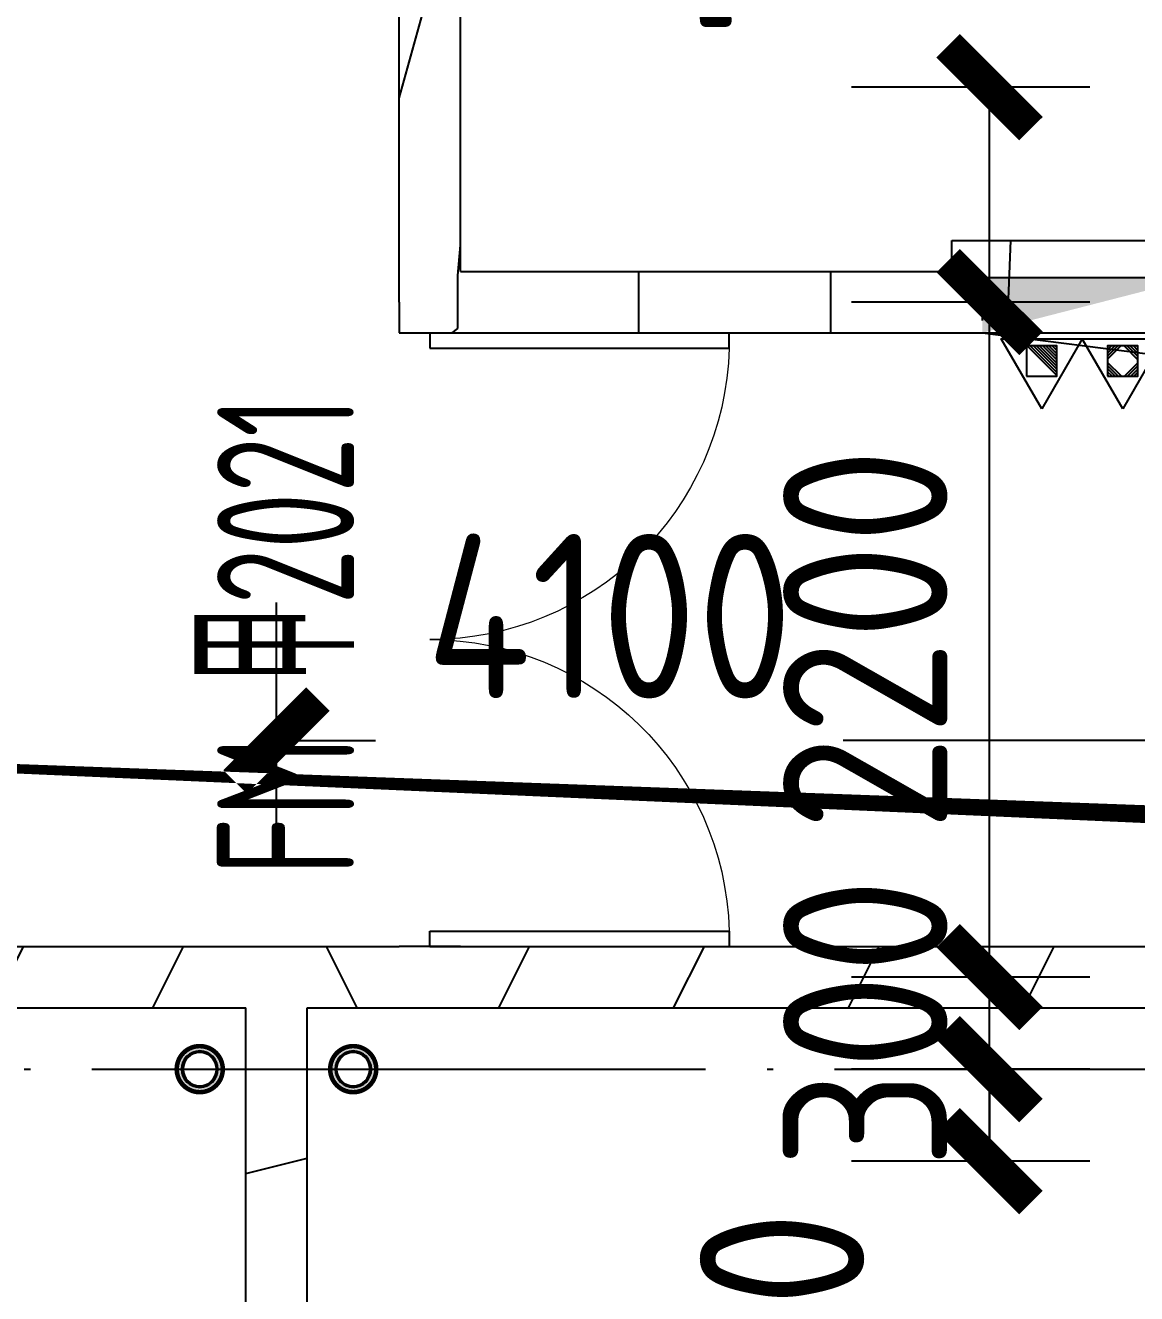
# Model space of a CAD drawing. Header units: inches. Extents: x 0 to 1813292486, y 0 to 3473589894.
# Drawn here: x 600476468 to 600480088, y 3473219786 to 3473223920 of the extents above; entities that cross this region are included whole.
import ezdxf
from ezdxf.enums import TextEntityAlignment as Align

# ---------------------------------------------------------------- set-up
doc = ezdxf.new("R2010")
doc.units = ezdxf.units.IN
doc.header["$LTSCALE"] = 1000
doc.header["$MEASUREMENT"] = 0
for name, pattern in [('AX-MALL-GIRD-200$0$DOTE', [2.4200000000000004, 2, -0.2, 0.02, -0.2]), ('AX-MALL-WALL-P02-QT$0$DOTE', [2.4200000000000004, 2, -0.2, 0.02, -0.2]), ('PX-MALL-P02-LG$0$CONTINOUS', [0])]:
    doc.linetypes.add(name, pattern=pattern)
for name, color, linetype in [('A-Anno-Note', 241, 'Continuous'), ('AX-MALL-DIM-P02$0$A-Anno-Dims', 3, 'Continuous'), ('AX-MALL-DIM-P02$0$A-Detl-Thin', 131, 'Continuous'), ('AX-MALL-GIRD-200$0$A-Grid', 222, 'AX-MALL-GIRD-200$0$DOTE'), ('AX-MALL-P02-200$0$A-Anno-Note', 241, 'Continuous'), ('AX-MALL-WALL-P02$0$A-Anno-Note', 241, 'Continuous'), ('AX-MALL-WALL-P02-QT$0$_T_S__T_ELEV_A-STRS', 7, 'Continuous'), ('AX-MALL-WALL-P02-QT$0$A-Detl-Patt', 8, 'Continuous'), ('AX-MALL-WALL-P02-QT$0$A-Detl-Thin', 131, 'Continuous'), ('AX-MALL-WALL-P02-QT$0$A-Wall', 2, 'Continuous'), ('AX-MALL-WALL-P02-QT$0$A-Wall-Patt', 13, 'Continuous'), ('AX-MALL-WALL-P02-QT$0$A-Wind', 4, 'Continuous'), ('AX-MALL-WORD-P02$0$A-Wind-Iden', 11, 'Continuous'), ('AX-MALL-ZTKD-P02$0$A-Anno-Note', 241, 'Continuous'), ('PX-MALL-P02-LG$0$P-Exsh', 31, 'Continuous'), ('PX-MALL-P02-LG$0$P-Hydt-Boxx', 221, 'Continuous'), ('PX-MALL-P02-LG$0$P-Pipe-Risr', 7, 'Continuous'), ('PX-MALL-P02-LG$0$P-Pipe-Risr-Arch', 6, 'Continuous'), ('PX-MALL-P02-LG$0$P-Pipe-Risr-W100', 6, 'Continuous'), ('PX-MALL-P02-LG$0$P-Pipe-Risr-W50', 6, 'Continuous'), ('PX-MALL-P02-LG$0$P-Sewr-Pipe', 123, 'PX-MALL-P02-LG$0$CONTINOUS')]:
    doc.layers.add(name, color=color, linetype=linetype)
doc.styles.add('AX-MALL-DIM-P02$0$_TCH_DIM_T3', font='gbenor.shx')
doc.styles.add('AX-MALL-WORD-P02$0$_TCH_WINDOW', font='gbenor.shx', dxfattribs={"bigfont": 'gbcbig.shx'})
doc.styles.add('PX-MALL-P02-LG$0$jzfz', font='gbenor.shx', dxfattribs={"bigfont": 'gbcbig.shx'})
doc.dimstyles.new('AX-MALL-DIM-P02$0$_TCH_ARCH&&180', dxfattribs={"dimtxt": 535.5, "dimasz": 270, "dimexe": 450, "dimexo": 450, "dimgap": 137.25, "dimtad": 1, "dimdec": 0, "dimzin": 0, "dimdsep": 46, "dimtxsty": 'AX-MALL-DIM-P02$0$_TCH_DIM_T3', "dimblk": 'AX-MALL-DIM-P02$0$_ArchTick', "dimcen": 0.09, "dimclrt": 7, "dimazin": 2, "dimtfac": 1, "dimtdec": 0, "dimtix": 1, "dimtmove": 2, "dimatfit": 3, "dimfxl": 500, "dimtolj": 1, "dimtzin": 0, "dimarcsym": 0})
pattern_1 = [(45, (0, 359.0227), (-353.55353201463, 353.55353201463), [])]

# ---------------------------------------------------------------- blocks, each defined once
blk = doc.blocks.new('AX-MALL-WORD-P02')
at = {"layer": 'AX-MALL-WORD-P02$0$A-Wind-Iden', "style": 'AX-MALL-WORD-P02$0$_TCH_WINDOW', "width": 0.7}
for s, height, p in [('2021', 446.25, (600290710.6946086, 3473116945.763718)), ('甲', 506.3829787234042, (600290620.6175165, 3473116703.965069)), ('FM', 446.25, (600290402.5217695, 3473116118.51925))]:
    blk.add_text(s, height=height, rotation=69.56816126929714, dxfattribs=at).set_placement(p)
blk = doc.blocks.new('AX-MALL-GIRD-200')
at = {"layer": 'AX-MALL-GIRD-200$0$A-Grid'}
blk.add_line((600221348.6739725, 3473141169.504273), (600579244.6780716, 3473007842.740992), dxfattribs=at)
blk = doc.blocks.new('AX-MALL-WALL-P02-QT$0$tj')
at = {"layer": 'AX-MALL-WALL-P02-QT$0$A-Detl-Patt'}
h = blk.add_hatch(dxfattribs=at)
h.set_pattern_fill('STEEL', color=256, scale=100.0000000000001, angle=50.43183869082386)
h.set_pattern_definition([(75.00000000004839, (-14278.19445574284, 156289.8254051208), (-153.3407249234246, 41.08752340989569), []), (75.00000000004839, (-14317.88195610046, 156358.5661673546), (-153.3407249234246, 41.08752340989569), [])])
edge = h.paths.add_edge_path()
edge.add_line((88101.273016572, 47666.64152574539), (87883.93542659283, 47459.84604215622))
edge.add_line((87883.93542659283, 47459.84604215622), (91571.54751467705, 43584.64122533798))
edge.add_arc((262949.389629302, 558937.705083496), 543101.4133620498, 251.6057364187558, 260.0288666978238)
edge.add_arc((172180.8466627672, -2862.146247219684), 27099.9982179492, 64.7128659603706, 96.9316049602786, ccw=False)
edge.add_arc((262948.9730309481, 558936.3205539446), 543099.9677998082, 261.6155114784545, 271.7251478115656)
edge.add_line((279298.9759148359, 16082.51663446426), (279298.9759315252, 16382.65274763107))
edge.add_arc((262948.9742454757, 558936.3204835369), 542799.9676941936, 261.62020364125146, 271.7261014454634, ccw=False)
edge.add_arc((172180.8456921196, -2862.14609140989), 27400.00151046549, 64.80631838577902, 96.83815911678944)
edge.add_arc((262949.394896181, 558937.7037490648), 542801.4137571028, 251.6136389015772, 260.02417327084333, ccw=False)
edge.add_line((91737.26096642017, 43845.69257831573), (88101.273016572, 47666.64152574539))
blk.add_lwpolyline([(88103.03003954887, 47737.33037519455), (87813.24658572674, 47461.60306501389), (91543.92713344097, 43541.13421487808, 0.03677856867194786), (168908.9495433569, 23989.2463850975, -0.1416543586965341), (183742.0972260237, 21592.70785188675, 0.04416604653312874), (279348.9759123325, 16034.00206041336), (279348.9759345055, 16434.18465709686, -0.04414427716130016), (183859.0483468771, 21979.79425859451, 0.1405450684183163), (168919.8474783897, 24393.46752309799, -0.03670519880877311), (91764.87840116024, 43889.20268630981), (88103.03007543087, 47737.33033752441)], format="xyb", dxfattribs=at)
blk.add_lwpolyline([(88101.273016572, 47666.64152574539), (87883.93542659283, 47459.84604215622), (91571.54751467705, 43584.64122533798, 0.0367693963449814), (168910.2986617088, 24039.77597379684, -0.1415142461245126), (183756.7420067787, 21641.08926153183, 0.04414024362697595), (279298.9759148359, 16082.51663446426), (279298.9759315252, 16382.65274763107, -0.04412389944666065), (183844.4648458958, 21931.40288829803, 0.1406825130026793), (168918.4574091434, 24342.94360637665, -0.03671436212623864), (91737.26096642017, 43845.69257831573)], format="xyb", close=True, dxfattribs=at)
blk = doc.blocks.new('AX-MALL-WALL-P02-QT$0$$DorLib2D$00000002')
for p, q in [((-0.5, -5.684341886080802e-17), (-0.5000000000000007, 0.4875)), ((-0.4750000000000007, 0.4875), (-0.5000000000000007, 0.4875)), ((-0.475, -2.842170943040401e-17), (-0.4750000000000007, 0.4875)), ((0.475, -2.842170943040401e-17), (0.4750000000000007, 0.4875)), ((0.4750000000000007, 0.4875), (0.5000000000000007, 0.4875)), ((0.5, -5.684341886080802e-17), (0.5000000000000007, 0.4875)), ((-0.5, -5.684341886080802e-17), (-0.475, -2.842170943040401e-17)), ((0.5, -5.684341886080802e-17), (0.475, -2.842170943040401e-17))]:
    blk.add_line(p, q)
at = {"lineweight": 13}
for centre, start, end in [((-0.4875, -4.263256414560601e-17), 0, 88.53071641864632), ((0.4875, -4.263256414560601e-17), 91.4692835813537, 180)]:
    blk.add_arc(centre, 0.4875, start, end, dxfattribs=at)
blk = doc.blocks.new('AX-MALL-WALL-P02-QT')
at = {"layer": 'AX-MALL-WALL-P02-QT$0$A-Wall-Patt'}
h = blk.add_hatch(dxfattribs=at)
h.set_pattern_fill('普通砖', color=256, scale=200, style=0)
h.set_pattern_definition(pattern_1)
h.paths.add_polyline_path([(600291317.7336475, 3473117771.816128), (600291415.115472, 3473117842.252078), (600293788.946503, 3473124214.450559), (600293531.7103044, 3473124096.851497), (600291192.7885679, 3473117818.361856)])
h = blk.add_hatch(dxfattribs=at)
h.set_pattern_fill('普通砖', color=256, scale=200, style=0)
h.set_pattern_definition(pattern_1)
h.paths.add_polyline_path([(600291317.7336475, 3473117771.816128), (600291345.2969025, 3473117654.834449), (600292844.6377215, 3473117096.285542), (600292914.4563379, 3473117283.703154), (600291415.115472, 3473117842.252078)])
h = blk.add_hatch(dxfattribs=at)
h.set_pattern_fill('普通砖', color=256, scale=200, style=0)
h.set_pattern_definition(pattern_1)
h.paths.add_polyline_path([(600291192.7885679, 3473117818.361856), (600291157.8791003, 3473117724.652552), (600291345.2969025, 3473117654.834449), (600291317.7336475, 3473117771.816128)])
h = blk.add_hatch(dxfattribs=at)
h.set_pattern_fill('普通砖', color=256, scale=200, style=0)
h.set_pattern_definition(pattern_1)
h.paths.add_polyline_path([(600292949.3656684, 3473117377.41195), (600292844.6376592, 3473117096.285565), (600293781.7256953, 3473116747.192169), (600293699.0359551, 3473117098.137286)])
h = blk.add_hatch(dxfattribs=at)
h.set_pattern_fill('普通砖', color=256, scale=200, style=0)
h.set_pattern_definition(pattern_1)
h.paths.add_polyline_path([(600288468.5352808, 3473116521.098259), (600288421.9895688, 3473116396.153174), (600289921.3306042, 3473115837.604643), (600290038.3122743, 3473115865.167902), (600290084.8579851, 3473115990.112989), (600288585.5169516, 3473116548.66152)])
h = blk.add_hatch(dxfattribs=at)
h.set_pattern_fill('普通砖', color=256, scale=200, style=0)
h.set_pattern_definition(pattern_1)
h.paths.add_polyline_path([(600290038.3122743, 3473115865.167902), (600290108.7482334, 3473115767.786077), (600290483.5834986, 3473115628.148942), (600290530.1292106, 3473115753.094027), (600290459.6932518, 3473115850.475853), (600290084.8579851, 3473115990.112989)])
h = blk.add_hatch(dxfattribs=at)
h.set_pattern_fill('普通砖', color=256, scale=200, style=0)
h.set_pattern_definition(pattern_1)
h.paths.add_polyline_path([(600287882.4984765, 3473110109.845455), (600288013.4146667, 3473110143.172591), (600290108.7482334, 3473115767.786077), (600290038.3122743, 3473115865.167902), (600289921.3306042, 3473115837.604643), (600287842.167869, 3473110256.399366)])
h = blk.add_hatch(dxfattribs=at)
h.set_pattern_fill('普通砖', color=256, scale=200, style=0)
h.set_pattern_definition(pattern_1)
h.paths.add_polyline_path([(600290647.1108812, 3473115780.657287), (600290459.6932518, 3473115850.475853), (600290530.1292106, 3473115753.094027)])
h = blk.add_hatch(dxfattribs=at)
h.set_pattern_fill('普通砖', color=256, scale=200, style=0)
h.set_pattern_definition(pattern_1)
h.paths.add_polyline_path([(600290530.1292105, 3473115753.094027), (600290483.5834986, 3473115628.148942), (600293763.3994519, 3473114406.321259), (600293880.381122, 3473114433.884519), (600293926.9268328, 3473114558.829605), (600290647.1108812, 3473115780.657287)])
at = {"layer": 'AX-MALL-WALL-P02-QT$0$_T_S__T_ELEV_A-STRS', "linetype": 'AX-MALL-WALL-P02-QT$0$DOTE', "const_width": 150}
blk.add_lwpolyline([(600234247.8536268, 3473153011.494684), (600262405.5662599, 3473142521.920496), (600259473.1864733, 3473134650.380063), (600277652.6965212, 3473127877.979127), (600276745.0551592, 3473125441.549947), (600276745.055159, 3473125441.549947), (600276046.8694955, 3473123567.373652), (600279607.804453, 3473122240.820894), (600279607.8044529, 3473122240.820893), (600286917.0919989, 3473119517.896807), (600286114.1784856, 3473117362.594068), (600305090.2134603, 3473110293.464231), (600303222.5668081, 3473105280.042639), (600316013.8200127, 3473100514.925489), (600314879.2683095, 3473097469.389009), (600322235.4102613, 3473094729.010282), (600324225.2394023, 3473100070.412719), (600344138.3625215, 3473092652.190045), (600342323.0797966, 3473087779.331682), (600442122.9674294, 3473050600.945104)], dxfattribs=at)
at = {"layer": 'AX-MALL-WALL-P02-QT$0$A-Wall'}
for p, q in [((600291415.115472, 3473117842.252078), (600293788.946503, 3473124214.450559)), ((600291192.7885679, 3473117818.361856), (600293531.7103044, 3473124096.851497)), ((600291415.115472, 3473117842.252078), (600292914.4563379, 3473117283.703154)), ((600291192.7885679, 3473117818.361856), (600291157.8791003, 3473117724.652552)), ((600291157.8791003, 3473117724.652552), (600291345.2967286, 3473117654.833982)), ((600291345.2969025, 3473117654.834449), (600292844.6377215, 3473117096.285542)), ((600292914.4563379, 3473117283.703154), (600292949.3656684, 3473117377.41195)), ((600292949.3656684, 3473117377.41195), (600293699.0359551, 3473117098.137286)), ((600292844.6376592, 3473117096.285565), (600293781.7256953, 3473116747.192169)), ((600288585.5169516, 3473116548.66152), (600290084.8579851, 3473115990.112989)), ((600288421.9895688, 3473116396.153174), (600289921.3306042, 3473115837.604643)), ((600290084.8579851, 3473115990.112989), (600290459.6932518, 3473115850.475853)), ((600290647.1108812, 3473115780.657287), (600290459.6932518, 3473115850.475853)), ((600287842.167869, 3473110256.399366), (600289921.3306042, 3473115837.604643)), ((600288013.4146667, 3473110143.172591), (600290108.7482334, 3473115767.786077)), ((600290108.7482334, 3473115767.786077), (600290483.5834986, 3473115628.148942)), ((600290647.1108812, 3473115780.657287), (600293926.9268328, 3473114558.829605)), ((600290483.5834986, 3473115628.148942), (600293763.3994519, 3473114406.321259))]:
    blk.add_line(p, q, dxfattribs=at)
at = {"layer": 'AX-MALL-WALL-P02-QT$0$A-Detl-Thin', "rotation": 339.5681613091762}
blk.add_blockref('AX-MALL-WALL-P02-QT$0$tj', (600144118.6961328, 3473128496.287411), dxfattribs=at)
at = {"layer": 'AX-MALL-WALL-P02-QT$0$A-Wind'}
blk.add_blockref('AX-MALL-GIRD-200', (0, 0), dxfattribs=at)
at = {"layer": 'AX-MALL-WALL-P02-QT$0$A-Wind', "xscale": 2000, "yscale": -2000, "zscale": 200, "rotation": 69.56816038523588}
blk.add_blockref('AX-MALL-WALL-P02-QT$0$$DorLib2D$00000002', (600290902.4950677, 3473116752.655126), dxfattribs=at)
blk = doc.blocks.new('AX-MALL-WALL-P02')
at = {"layer": 'AX-MALL-WALL-P02$0$A-Anno-Note'}
blk.add_blockref('AX-MALL-WORD-P02', (0, 0), dxfattribs=at)
blk.add_blockref('AX-MALL-WALL-P02-QT', (0, 0), dxfattribs=at)
blk = doc.blocks.new('PX-MALL-P02-LG$0$XHS1')
at = {"layer": 'PX-MALL-P02-LG$0$P-Hydt-Boxx', "ltscale": 0.7}
for p, q in [((350.0030006170273, 240), (-332.898939371109, 327.2950124740601)), ((350.0030006170273, 240), (-349.9969996213913, 240)), ((-349.9969997406006, 239.9999995231628), (-349.9969996213913, 60)), ((350.0030003786087, 200), (350.003000497818, 60)), ((350.0030006170273, 60), (-349.996999502182, 60))]:
    blk.add_line(p, q, dxfattribs=at)
blk.add_solid([(350.0030006170273, 240), (350.0030002593994, 60.00000047683716), (-349.9969996213913, 60)], dxfattribs=at)
blk = doc.blocks.new('PX-MALL-P02-LG$0$MHQ')
at = {"layer": 'PX-MALL-P02-LG$0$P-Exsh', "ltscale": 0.7}
h = blk.add_hatch(dxfattribs=at)
h.set_pattern_fill('ANSI31', color=256, scale=25, style=0)
h.set_pattern_definition([(45, (-160019.2306599375, -42228.3236173685), (-28.0633003783411, 28.0633003783411), [])])
h.paths.add_polyline_path([(-75.0000000015425, 185.1731819980414), (75, 185.1731819980414), (75, 35.17318199802685), (-75.0000000015425, 35.17318199802685)])
for points in [[(0, 346.4101615137042), (-200, -1.455191522836685e-11), (200, -1.455191522836685e-11)], [(0, 346.4101615137042), (-200, -1.455191522836685e-11), (200, -1.455191522836685e-11)], [(0, 346.4101615137042), (-200, -1.455191522836685e-11), (200, -1.455191522836685e-11)], [(-75.0000000015425, 185.1731819980414), (75, 185.1731819980414), (75, 35.17318199802685), (-75.0000000015425, 35.17318199802685)]]:
    blk.add_lwpolyline(points, close=True, dxfattribs=at)
blk = doc.blocks.new('PX-MALL-P02-LG$0$20200929200250')
at = {"layer": 'PX-MALL-P02-LG$0$P-Exsh', "ltscale": 0.7, "xscale": 0.6600000001490116, "yscale": 0.6600000001490116, "zscale": 0.6600000001490116}
for p in [(-132.0000001192093, 40), (131.9999997615814, 40)]:
    blk.add_blockref('PX-MALL-P02-LG$0$MHQ', p, dxfattribs=at)
blk = doc.blocks.new('PX-MALL-P02-LG$0$20211220143732')
at = {"layer": 'PX-MALL-P02-LG$0$P-Exsh'}
blk.add_blockref('PX-MALL-P02-LG$0$20200929200250', (-374.9999999407155, 219.6219584928522), dxfattribs=at)
at = {"layer": 'PX-MALL-P02-LG$0$P-Hydt-Boxx', "ltscale": 0.7, "xscale": -1}
blk.add_blockref('PX-MALL-P02-LG$0$XHS1', (-349.9969999989844, 0), dxfattribs=at)
blk = doc.blocks.new('PX-MALL-P02-LG$0$P-Risr')
at = {"layer": 'PX-MALL-P02-LG$0$P-Pipe-Risr-W50'}
h = blk.add_hatch(color=0, dxfattribs=at)
edge = h.paths.add_edge_path()
edge.add_ellipse((0, 0), major_axis=(47.05795628796547, 47.05795628796547), ratio=0.9999999999999695, start_angle=225.0000000000009, end_angle=405.0000000000009, ccw=False)
edge.add_ellipse((0, 0), major_axis=(47.05795628796764, 47.05795628796764), ratio=0.9999999999998785, start_angle=133.9675974886221, end_angle=225.0000000000035, ccw=False)
edge.add_line((-66.53919663240958, 1.199087783927098), (-54.4367953546693, 1.199087783927098))
edge.add_ellipse((0, 0), major_axis=(-38.50196423560672, 38.50196423560672), ratio=0.9999999999999859, start_angle=43.73814098242129, end_angle=134.9999999999996)
edge.add_ellipse((0, 0), major_axis=(38.50196423561096, 38.50196423561096), ratio=0.9999999999998216, start_angle=225.0000000000051, end_angle=405.0000000000051)
edge.add_ellipse((0, 0), major_axis=(38.50196423560679, 38.50196423560679), ratio=0.9999999999999831, start_angle=45.00000000000048, end_angle=133.7381409824204)
edge.add_line((-54.43679535467527, 1.199087783927098), (-66.53919663241555, 1.199087783927098))
edge.add_ellipse((0, 0), major_axis=(-47.05795628796762, 47.05795628796762), ratio=0.9999999999998742, start_angle=-45.00000000000358, end_angle=43.967597488629224, ccw=False)
at = {"layer": 'PX-MALL-P02-LG$0$P-Pipe-Risr-Arch', "ltscale": 0.7}
blk.add_circle((0, 0), 59.29000000000001, dxfattribs=at)
at = {"layer": 'PX-MALL-P02-LG$0$P-Pipe-Risr-W100', "color": 0, "const_width": 15}
blk.add_lwpolyline([(-75, 0, 1), (75, 0, 1)], format="xyb", close=True, dxfattribs=at)
at = {"layer": 'PX-MALL-P02-LG$0$P-Pipe-Risr-W50'}
blk.add_circle((0, 0), 54.45000000000001, dxfattribs=at)
at = {"layer": 'PX-MALL-P02-LG$0$P-Pipe-Risr', "style": 'PX-MALL-P02-LG$0$jzfz', "width": 0.6, "flags": 1}
for tag, p in [('SYS-MARK', (0.3310501334344735, -45.65933377496549)), ('RANGE', (0.3337570973526454, -45.67887874227017))]:
    blk.add_attdef(tag, text='', height=0.015625, dxfattribs=at).set_placement(p, align=Align.MIDDLE)
blk = doc.blocks.new('PX-MALL-P02-LG')
at = {"layer": 'PX-MALL-P02-LG$0$P-Exsh', "xscale": -0.9999999999999991, "rotation": 159.5681604832452}
blk.add_blockref('PX-MALL-P02-LG$0$20211220143732', (600293678.0906491, 3473117041.912803), dxfattribs=at)
at = {"layer": 'PX-MALL-P02-LG$0$P-Sewr-Pipe', "ltscale": 0.7, "xscale": -1, "rotation": 69.56816129718885}
for p in [(600289710.9285151, 3473115702.55807), (600290179.4725546, 3473115528.011562)]:
    blk.add_blockref('PX-MALL-P02-LG$0$P-Risr', p, dxfattribs=at)
blk = doc.blocks.new('AX-MALL-ZTKD-P02')
at = {"layer": 'AX-MALL-ZTKD-P02$0$A-Anno-Note'}
blk.add_blockref('AX-MALL-GIRD-200', (0, 0), dxfattribs=at)
blk = doc.blocks.new('AX-MALL-DIM-P02$0$_ArchTick')
at = {"color": 0, "linetype": 'ByBlock', "const_width": 0.4}
blk.add_lwpolyline([(-0.5, -0.5), (0.5, 0.5)], dxfattribs=at)
blk = doc.blocks.new('*D575')
at = {"layer": 'AX-MALL-DIM-P02$0$A-Anno-Dims', "color": 0, "lineweight": -2, "transparency": 16777216}
for p, q in [((600292428.5044391, 3473114690.181727), (600291700.5993706, 3473114961.347724)), ((600292017.5611871, 3473114523.129506), (600292122.2890366, 3473114804.255949)), ((600292323.7765894, 3473114409.055284), (600291595.8715211, 3473114680.22128))]:
    blk.add_line(p, q, dxfattribs=at)
at = {"layer": 'AX-MALL-DIM-P02$0$A-Anno-Dims', "color": 0, "lineweight": -2, "transparency": 16777216, "xscale": 270, "yscale": 270, "zscale": 270}
for p, rotation in [((600292122.2890366, 3473114804.255949), 69.56816133354785), ((600292017.5611871, 3473114523.129506), 249.5681613335479)]:
    blk.add_blockref('AX-MALL-DIM-P02$0$_ArchTick', p, dxfattribs=dict(at, rotation=rotation))
at = {"layer": 'AX-MALL-DIM-P02$0$A-Anno-Dims', "color": 7, "transparency": 16777216, "insert": (600291161.9523447, 3473114163.704313), "char_height": 535.5, "attachment_point": 5, "rotation": 69.56816133354785, "style": 'AX-MALL-DIM-P02$0$_TCH_DIM_T3'}
blk.add_mtext('\\A1;300', dxfattribs=at)
blk = doc.blocks.new('*D576')
at = {"layer": 'AX-MALL-DIM-P02$0$A-Anno-Dims', "color": 0, "lineweight": -2, "transparency": 16777216}
for p, q in [((600292227.0168864, 3473115085.382395), (600292321.2719508, 3473115338.396194)), ((600292533.2322888, 3473114971.308172), (600291805.3272203, 3473115242.474169)), ((600292122.2890364, 3473114804.255949), (600292227.0168864, 3473115085.382395)), ((600292428.5044389, 3473114690.181726), (600291700.5993704, 3473114961.347723)), ((600292122.2890364, 3473114804.255949), (600292028.0339717, 3473114551.24215))]:
    blk.add_line(p, q, dxfattribs=at)
at = {"layer": 'AX-MALL-DIM-P02$0$A-Anno-Dims', "color": 0, "lineweight": -2, "transparency": 16777216, "xscale": 270, "yscale": 270, "zscale": 270}
for p, rotation in [((600292227.0168864, 3473115085.382395), 249.5681613117912), ((600292122.2890364, 3473114804.255949), 69.56816131179117)]:
    blk.add_blockref('AX-MALL-DIM-P02$0$_ArchTick', p, dxfattribs=dict(at, rotation=rotation))
at = {"layer": 'AX-MALL-DIM-P02$0$A-Anno-Dims', "color": 7, "transparency": 16777216, "insert": (600291795.1322619, 3473115086.201769), "char_height": 535.5, "attachment_point": 5, "rotation": 69.56816131179119, "style": 'AX-MALL-DIM-P02$0$_TCH_DIM_T3'}
blk.add_mtext('\\A1;300', dxfattribs=at)
blk = doc.blocks.new('*D577')
at = {"layer": 'AX-MALL-DIM-P02$0$A-Anno-Dims', "color": 0, "lineweight": -2, "transparency": 16777216}
for p, q in [((600293301.2365172, 3473117032.902093), (600292573.3314488, 3473117304.06809)), ((600292227.0168864, 3473115085.382394), (600292995.021115, 3473117146.976316)), ((600292533.2322885, 3473114971.308172), (600291805.3272202, 3473115242.474169))]:
    blk.add_line(p, q, dxfattribs=at)
at = {"layer": 'AX-MALL-DIM-P02$0$A-Anno-Dims', "color": 0, "lineweight": -2, "transparency": 16777216, "xscale": 270, "yscale": 270, "zscale": 270}
for p, rotation in [((600292995.021115, 3473117146.976316), 69.56816132503076), ((600292227.0168864, 3473115085.382394), 249.5681613250307)]:
    blk.add_blockref('AX-MALL-DIM-P02$0$_ArchTick', p, dxfattribs=dict(at, rotation=rotation))
at = {"layer": 'AX-MALL-DIM-P02$0$A-Anno-Dims', "color": 7, "transparency": 16777216, "insert": (600292231.4983013, 3473116257.561953), "char_height": 535.5, "attachment_point": 5, "rotation": 69.56816132503076, "style": 'AX-MALL-DIM-P02$0$_TCH_DIM_T3'}
blk.add_mtext('\\A1;2200', dxfattribs=at)
blk = doc.blocks.new('*D578')
at = {"layer": 'AX-MALL-DIM-P02$0$A-Anno-Dims', "color": 0, "lineweight": -2, "transparency": 16777216}
for p, q in [((600293545.6014999, 3473117688.863799), (600292817.6964316, 3473117960.029796)), ((600292995.0211152, 3473117146.976317), (600293239.3860978, 3473117802.938022)), ((600293301.2365172, 3473117032.902094), (600292573.331449, 3473117304.068091))]:
    blk.add_line(p, q, dxfattribs=at)
at = {"layer": 'AX-MALL-DIM-P02$0$A-Anno-Dims', "color": 0, "lineweight": -2, "transparency": 16777216, "xscale": 270, "yscale": 270, "zscale": 270}
for p, rotation in [((600293239.3860978, 3473117802.938022), 69.56816132416331), ((600292995.0211152, 3473117146.976317), 249.5681613241633)]:
    blk.add_blockref('AX-MALL-DIM-P02$0$_ArchTick', p, dxfattribs=dict(at, rotation=rotation))
at = {"layer": 'AX-MALL-DIM-P02$0$A-Anno-Dims', "color": 7, "transparency": 16777216, "insert": (600292827.4742445, 3473118634.551864), "char_height": 535.5, "attachment_point": 5, "rotation": 69.56816132416333, "style": 'AX-MALL-DIM-P02$0$_TCH_DIM_T3'}
blk.add_mtext('\\A1;700', dxfattribs=at)
blk = doc.blocks.new('*D592')
at = {"layer": 'AX-MALL-DIM-P02$0$A-Anno-Dims', "color": 0, "lineweight": -2, "transparency": 16777216}
for p, q in [((600290207.0406573, 3473116318.093774), (600290476.2802513, 3473117040.826752)), ((600290319.1882966, 3473116619.137154), (600290621.3419907, 3473116506.575889)), ((600294161.256531, 3473115187.852125), (600292049.4640987, 3473115974.557802)), ((600294049.1088917, 3473114886.808745), (600294318.3484857, 3473115609.541723))]:
    blk.add_line(p, q, dxfattribs=at)
at = {"layer": 'AX-MALL-DIM-P02$0$A-Anno-Dims', "color": 0, "lineweight": -2, "transparency": 16777216, "xscale": 270, "yscale": 270, "zscale": 270}
for p, rotation in [((600290319.1882966, 3473116619.137154), 159.5681367740164), ((600294161.256531, 3473115187.852125), 339.5681367740165)]:
    blk.add_blockref('AX-MALL-DIM-P02$0$_ArchTick', p, dxfattribs=dict(at, rotation=rotation))
at = {"layer": 'AX-MALL-DIM-P02$0$A-Anno-Dims', "color": 7, "transparency": 16777216, "insert": (600291476.7856594, 3473116620.087097), "char_height": 535.5, "attachment_point": 5, "rotation": 339.5681367740164, "style": 'AX-MALL-DIM-P02$0$_TCH_DIM_T3'}
blk.add_mtext('\\A1;4100', dxfattribs=at)
blk = doc.blocks.new('AX-MALL-DIM-P02')
at = {"layer": 'AX-MALL-DIM-P02$0$A-Detl-Thin'}
blk.add_blockref('AX-MALL-ZTKD-P02', (-2.384185791015625e-06, 9.5367431640625e-07), dxfattribs=at)
at = {"layer": 'AX-MALL-DIM-P02$0$A-Anno-Dims'}
for base, p1, p2, angle, picture, middle in [((600293239.3860978, 3473117802.938022), (600293722.9261833, 3473116875.81032), (600293967.2911661, 3473117531.772025), 69.5681613377883, '*D578', (600292827.4742445, 3473118634.551864)), ((600294161.256531, 3473115187.852125), (600290049.9487025, 3473115896.404176), (600293892.0169371, 3473114465.119147), 339.56813676777205, '*D592', (600291476.7856594, 3473116620.087097)), ((600292122.2890366, 3473114804.255949), (600292745.4662554, 3473114251.963509), (600292850.1941049, 3473114533.089953), 69.56816130175625, '*D575', (600291161.9523447, 3473114163.704313))]:
    dim = blk.add_linear_dim(base=base, p1=p1, p2=p2, angle=angle, dimstyle='AX-MALL-DIM-P02$0$_TCH_ARCH&&180', dxfattribs=at)
    dim.commit()
    dim.dimension.update_dxf_attribs({"geometry": picture, "text_midpoint": middle, "dimtype": 129})
for p1, p2, distance, picture, middle in [((600292954.9219548, 3473114814.216398), (600293722.9261833, 3473116875.81032), 776.7733170146698, '*D577', (600292231.4983013, 3473116257.561953)), ((600292850.1941048, 3473114533.089952), (600292954.9219548, 3473114814.216398), 776.7733173475907, '*D576', (600291795.1322619, 3473115086.201769))]:
    dim = blk.add_aligned_dim(p1=p1, p2=p2, distance=distance, dimstyle='AX-MALL-DIM-P02$0$_TCH_ARCH&&180', dxfattribs=at)
    dim.commit()
    dim.dimension.update_dxf_attribs({"geometry": picture, "text_midpoint": middle})
blk = doc.blocks.new('AX-MALL-P02-200')
at = {"layer": 'AX-MALL-P02-200$0$A-Anno-Note'}
blk.add_blockref('AX-MALL-WALL-P02', (0, 0), dxfattribs=at)
for name in ['AX-MALL-DIM-P02', 'PX-MALL-P02-LG']:
    blk.add_blockref(name, (0, 0), dxfattribs=at)

msp = doc.modelspace()

# ---------------------------------------------------------------- block references
at = {"layer": 'A-Anno-Note', "rotation": 20.43183869077545}
msp.add_blockref('AX-MALL-P02-200', (1250392458.527329, 9048125.682563305), dxfattribs=at)

doc.saveas('drawing.dxf')
